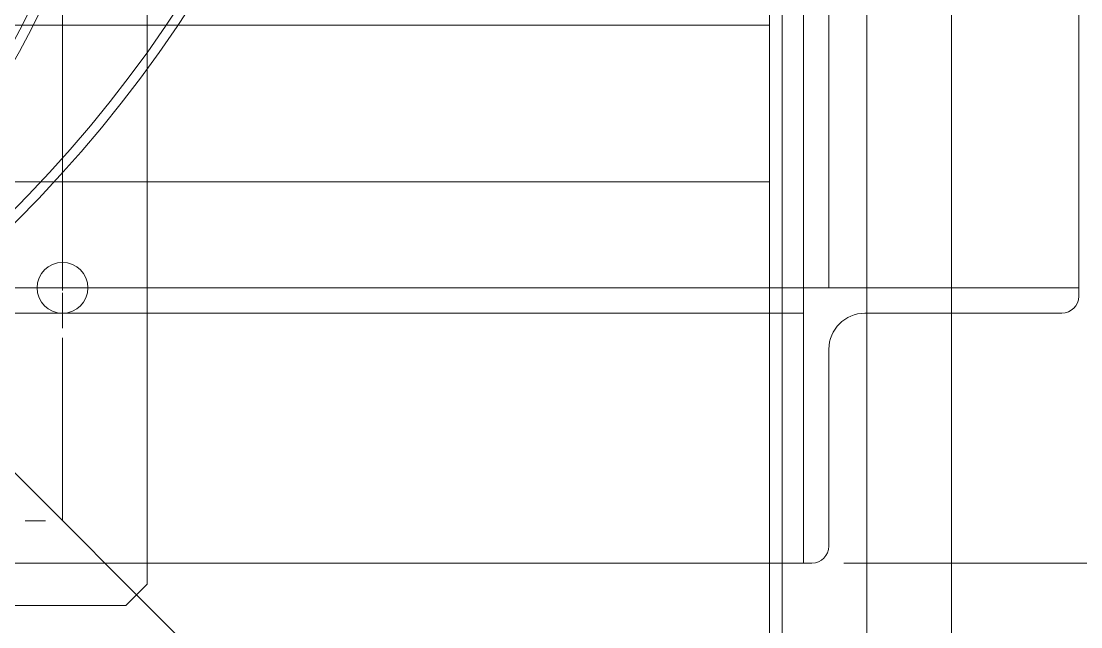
# Model space of a CAD drawing. Units: millimetres at full size. Extents: x -24503 to 24503, y -7436 to 7436.
# Drawn here: x 7457.2 to 7707.5, y 6084.9 to 6228 of the extents above; entities that cross this region are included whole.
import ezdxf

# ---------------------------------------------------------------- set-up
doc = ezdxf.new("R2010")
doc.units = ezdxf.units.MM
doc.header["$LTSCALE"] = 4.8
doc.linetypes.add('CHAIN2', pattern=[12, 9, -1, 1, -1])
for name, color, linetype, lineweight in [('0-2_08_DIM', 3, 'Continuous', 9), ('0-4_0', 2, 'Continuous', 9), ('0-7_04_HIDDEN', 7, 'Continuous', 9), ('0-C_01_外形線', 134, 'Continuous', 9), ('0-D_03_かくれ線', 5, 'Continuous', 9), ('0-F_04_中心線', 4, 'CHAIN2', 9)]:
    doc.layers.add(name, color=color, linetype=linetype, lineweight=lineweight)

# ---------------------------------------------------------------- blocks, each defined once
blk = doc.blocks.new('A$C402B3D07_1_1')
at = {"layer": '0-7_04_HIDDEN'}
for p, q in [((0, 0), (-65, 0)), ((-65, -2), (-65, 0)), ((0, 0), (0, -65)), ((-61, -6), (-14.5, -6)), ((-6, -14.5), (-6, -61)), ((-2, -65), (0, -65))]:
    blk.add_line(p, q, dxfattribs=at)
for centre, radius, start, end in [((-61, -2), 4, 180, 270), ((-14.5, -14.5), 8.5, 0, 90), ((-2, -61), 4, 180, 270)]:
    blk.add_arc(centre, radius, start, end, dxfattribs=at)
blk = doc.blocks.new('A$C64152858_1_1')
at = {"layer": '0-7_04_HIDDEN'}
for p, q in [((586, 235), (586, -115)), ((30, -121), (580, -121))]:
    blk.add_line(p, q, dxfattribs=at)
for points in [[(340, 235), (405, 235), (405, -115), (340, -115)], [(580, 235), (645, 235), (645, -115), (580, -115)], [(30, -180), (580, -180), (580, -115), (30, -115)]]:
    blk.add_lwpolyline(points, close=True, dxfattribs=at)
at = {"layer": '0-7_04_HIDDEN', "xscale": -1}
blk.add_blockref('A$C402B3D07_1_1', (580, -115), dxfattribs=at)
blk = doc.blocks.new('U2210')
at = {"layer": '0-F_04_中心線'}
for p, q in [((0, 1.2), (0, 9.5)), ((-9.5, 0), (-1.2, 0)), ((1.2, 0), (9.5, 0)), ((0, -9.5), (0, -1.2))]:
    blk.add_line(p, q, dxfattribs=at)
at = {"layer": '0-F_04_中心線', "linetype": 'Continuous'}
for p, q in [((-0.6, 0), (0.6, 0)), ((0, -0.6), (0, 0.6))]:
    blk.add_line(p, q, dxfattribs=at)
blk = doc.blocks.new('U2272')
at = {"layer": '0-F_04_中心線'}
for p, q in [((0, 1.2), (0, 9.5)), ((-9.5, 0), (-1.2, 0)), ((1.2, 0), (9.5, 0)), ((0, -9.5), (0, -1.2))]:
    blk.add_line(p, q, dxfattribs=at)
at = {"layer": '0-F_04_中心線', "linetype": 'Continuous'}
for p, q in [((-0.6, 0), (0.6, 0)), ((0, -0.6), (0, 0.6))]:
    blk.add_line(p, q, dxfattribs=at)

msp = doc.modelspace()

# ---------------------------------------------------------------- linework, layer by layer
at = {"layer": '0-2_08_DIM', "color": 4}
msp.add_line((7651.454, 6100.008), (7964.138, 6100.008), dxfattribs=at)
at = {"layer": '0-4_0', "color": 134}
for p, q in [((7706.954, 6163.008), (7706.954, 6232.008)), ((7706.954, 6165.008), (7676.954, 6165.008)), ((7676.954, 6159.008), (7702.954, 6159.008))]:
    msp.add_line(p, q, dxfattribs=at)
msp.add_circle((7236.954, 6340.008), 250, dxfattribs=at)
for centre, radius in [((7236.954, 6400.008), 310), ((7702.954, 6163.008), 4)]:
    msp.add_arc(centre, radius, 270, 0, dxfattribs=at)
at = {"layer": '0-7_04_HIDDEN'}
msp.add_circle((7236.954, 6340.008), 247.7, dxfattribs=at)
for centre, radius, end in [((7236.954, 6340.008), 240, 14.47751), ((7236.954, 6400.008), 307.7, 359.57172)]:
    msp.add_arc(centre, radius, 270, end, dxfattribs=at)
at = {"layer": '0-C_01_外形線'}
msp.add_line((7676.954, 5915.008), (7676.954, 6765.008), dxfattribs=at)
at = {"layer": '0-D_03_かくれ線'}
for p, q in [((7676.954, 6735.008), (7676.954, 5945.008)), ((6839.954, 6227.008), (7633.954, 6227.008)), ((7434.827, 6142.135), (7636.954, 5940.008))]:
    msp.add_line(p, q, dxfattribs=at)
for points in [[(6836.954, 5940.008), (7636.954, 5940.008), (7636.954, 6740.008), (6836.954, 6740.008)], [(6839.954, 5943.008), (7633.954, 5943.008), (7633.954, 6737.008), (6839.954, 6737.008)], [(7481.954, 6590.008), (6991.954, 6590.008), (6986.954, 6585.008), (6986.954, 6095.008), (6991.954, 6090.008), (7481.954, 6090.008), (7486.954, 6095.008), (7486.954, 6585.008)], [(6986.954, 6585.008), (6986.954, 6095.008), (6991.954, 6090.008), (7481.954, 6090.008), (7486.954, 6095.008), (7486.954, 6585.008), (7481.954, 6590.008), (6991.954, 6590.008)], [(6839.954, 6230.008), (7633.954, 6230.008), (7633.954, 6190.008), (6839.954, 6190.008)]]:
    msp.add_lwpolyline(points, close=True, dxfattribs=at)
msp.add_circle((7466.954, 6165.008), 6, dxfattribs=at)
msp.add_circle((7466.954, 6165.008), 6, dxfattribs=at)
at = {"layer": '0-F_04_中心線'}
for p, q in [((7656.954, 6640.008), (7656.954, 6040.008)), ((7466.954, 6515.008), (7466.954, 6165.008))]:
    msp.add_line(p, q, dxfattribs=at)
for points in [[(6816.954, 5920.008), (7656.954, 5920.008), (7656.954, 6760.008), (6816.954, 6760.008)], [(7006.954, 6570.008), (7006.954, 6110.008), (7466.954, 6110.008), (7466.954, 6570.008)]]:
    msp.add_lwpolyline(points, close=True, dxfattribs=at)

# ---------------------------------------------------------------- block references
at = {"layer": '0-7_04_HIDDEN'}
msp.add_blockref('A$C64152858_1_1', (7061.954, 6280.008), dxfattribs=at)
at = {"layer": '0-F_04_中心線'}
for name, rotation in [('U2210', 180), ('U2272', 270)]:
    msp.add_blockref(name, (7466.954, 6165.008), dxfattribs=dict(at, rotation=rotation))

doc.saveas('drawing.dxf')
